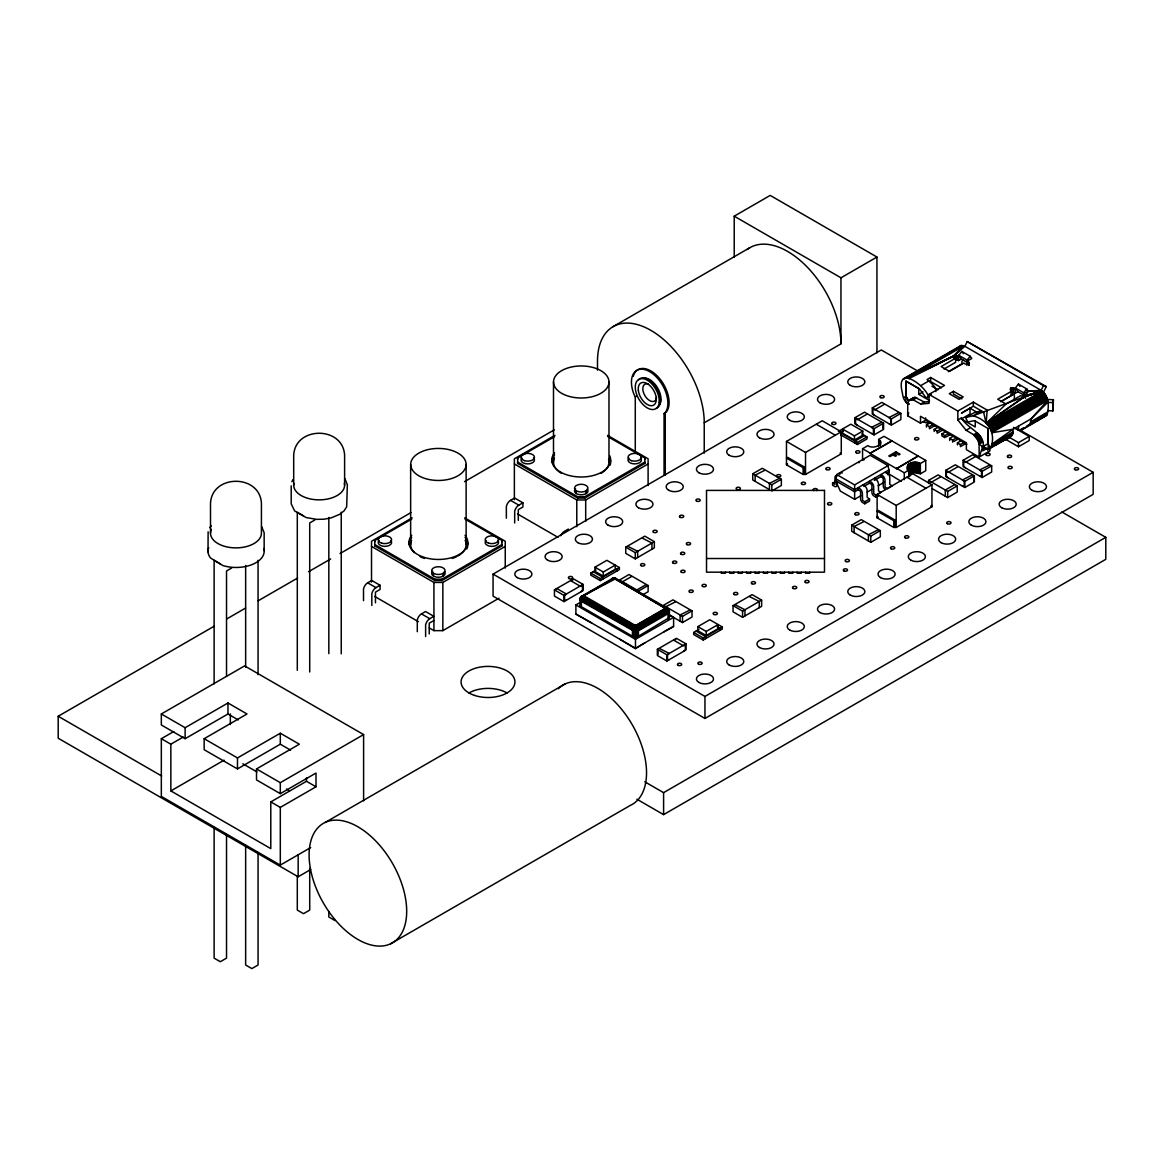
<?xml version="1.0" encoding="UTF-8"?>
<svg xmlns="http://www.w3.org/2000/svg" width="1164" height="1164" viewBox="0 0 1164 1164"><rect width="100%" height="100%" fill="white"/><g stroke="black" fill="none" stroke-linecap="round" stroke-linejoin="round"><path stroke-width="1.5" d="M615.974 578.537L581.578 596.666L580.749 598.296L634.511 629.331L638.09 628.778L667.787 611.638L668.864 609.936L665.168 608.365L634.947 625.868L632.489 630.131L632.445 636.213L633.667 636.708L638.498 636.213L669.431 617.531M374.793 545.901L374.793 544.548L434.827 579.192L441.942 579.192L501.975 544.534L501.975 545.887L441.942 580.545L434.827 580.545L374.793 545.901L374.793 540.431L411.75 519.1M517.645 463.418L517.645 462.064L577.664 496.722L584.779 496.722L644.827 462.064L644.827 463.418L584.779 498.076L577.664 498.076L517.645 463.418L517.645 457.961L554.588 436.631M926.617 419.651L920.491 423.187L907.673 415.795L907.76 402.962L908.924 400.372L914.831 397.346L924.318 402.017L929.352 401.565M613.661 579.308L613.835 578.072L666.375 609.063L668.631 612.657L668.674 618.739M208.123 531.817L208.021 551.852M959.034 347.061L961.028 345.519L964.883 346.305L1041.14 390.333C1049.084 395.542 1049.666 407.778 1046.451 415.679L1021.235 430.243L1018.413 429.953L1018.616 426.039M611.566 580.312C611.406 575.292 619.874 581.636 615.596 578.363M991.612 445.434C995.496 430.884 986.883 419.913 973.148 415.752L965.654 417.483L967.706 422.052L974.428 420.626L988.12 428.512L988.149 449.479L990.433 448.024L991.612 445.434L1012.942 433.11L1013.029 429.269L1031.129 418.822L1047.702 402.38L1052.94 402.657L1053.405 399.747L1047.324 399.427M1029.878 425.253L1031.129 418.822L1047.615 400.46L991.612 432.79L1013.029 429.269L991.684 444.299L1013.029 431.975M638.498 636.213L638.323 629.462L635.471 625.519L584.328 595.983L582.073 595.895L580.196 598.849M580.821 598.063L582 595.895L584.328 595.983L581.476 599.926L581.302 606.677L632.445 636.213M580.443 598.442L581.36 596.434L584.328 595.983L581.025 599.62L581.302 606.677M667.118 608.059L665.168 608.365C667.699 608.03 671.235 611.886 668.194 613.617L638.498 630.757L634.365 631.397L581.302 601.235C578.523 599.547 582.073 596.055 584.328 595.983L581.665 596.39L581.156 597.729L634.089 628.487L637.799 628.109L668.34 610.111L667.67 608.525L665.168 608.365L668.02 612.308L668.194 619.059M581.36 596.434L580.196 600.129M580.632 597.554L580.065 599.271L580.749 597.176M1047.702 410.63L1052.94 410.907L1053.405 399.747M965.654 417.483L974.326 412.623L981.485 410.936L973.148 415.752L1024.931 396.589L1025.586 395.324L1023.563 393.941L1028.365 391.177L1041.14 390.333L1043.482 385.619L1046.276 386.579L1042.871 393.461M667.496 608.277L669.431 611.653L667.86 608.539L615.538 578.435L612.322 579.032L613.835 578.072M958.409 348.953L958.641 347.934M1001.302 440.719C1005.711 440.501 1011.72 437.635 1012.942 433.11M612.439 578.363L611.609 579.73M860.909 495.704L854.638 499.327L840.335 491.077L835.577 480.761L836.712 474.563L870.134 455.269L888.059 465.615L889.209 471.813L887.841 474.752M666.201 607.986L666.201 609.179L635.093 626.538L583.295 596.797L583.295 595.604M669.184 610.867L638.323 629.462L634.438 630.059L581.476 599.926L580.312 598.078M669.373 611.478L638.454 630.131L634.38 630.757L580.501 599.911L580.312 598.485L582.189 596.565L613.501 578.595L615.727 579.032L612.977 578.901M908.793 474.417L914.337 472.555L920.36 473.821L925.729 470.736L925.729 460.406L920.36 463.505C915.326 460.478 904.923 462.588 907.454 470.431M907.673 415.795L908.691 412.813M908.429 403.457L905.898 401.987L905.883 381.05L919.575 388.965L926.297 398.132L928.348 395.935C923.518 383.873 895.291 364.536 902.318 392.69C902.813 396.691 904.268 402.424 908.531 403.748M911.572 399.878L913.173 397.782M1046.276 386.579L967.211 341.576L964.883 346.305L953.68 356.009L955.644 358.163L955.644 362.295L944.004 369.017M291.888 481.692L292.935 479.655M615.058 578.901L614.738 578.13L612.075 578.537M580.254 598.252L581.345 597.161M209.753 527.685L211.251 525.75M968.303 363.008L961.348 358.992L958.743 355.282L961.842 351.426L970.179 356.242L971.765 358.497L966.964 361.262L966.964 365.394M967.633 360.884L967.08 360.098L970.179 356.242M1023.52 394.887L1017.962 391.686L1015.343 387.961L1018.442 384.105L1026.779 388.922L1028.365 391.177L1042.173 391.017L986.155 423.361L983.58 412.143M1024.233 393.563L1023.694 392.777L1026.779 388.922M935.871 391.57C937.093 387.103 929.861 382.185 927.097 379.537L930.676 377.471L944.499 385.444L929.003 394.392L929.003 403.341L920.753 404.068L913.202 399.805L909.593 399.849M954.567 358.148L954.567 355.398L963.85 345.795L907.847 378.14L953.578 356.199L908.866 378.635M953.68 356.009L907.847 378.14L953.825 355.82L963.85 345.795L954.276 355.515L954.276 358.265M963.85 345.795L954.029 355.66L954.029 358.41M580.967 596.826L582.073 595.895L582.378 597.932L634.758 627.876L637.421 627.454L667.83 609.601L667.423 608.277L665.168 608.365L668.34 610.111L669.3 612.511M580.676 597.307L613.835 578.479M582.567 595.75L582.815 597.336L634.918 627.178L666.681 609.718L666.928 608.132M1025.586 389.576L1028.365 391.177L1025.659 395.513L1042.173 391.017L1024.64 396.706L986.155 423.361L1024.335 396.793L1020.595 395.658L1006.045 404.053L986.155 423.361L987.159 410.077L973.337 402.104L957.841 411.038L929.003 394.392M664.062 474.97L664.062 413.613L665.459 412.318A25.783 14.885 60 0 0 649.672 371.636A25.783 14.885 60 0 0 633.885 394.087L635.282 396.997L635.282 452.942M664.062 413.613L666.652 411.634A25.783 14.885 60 0 0 657.849 376.569A25.783 14.885 60 0 0 633.26 376.379M1015.896 388.747L1015.226 389.125C1013.582 386.113 1006.933 389.227 1012.244 390.842L997.708 399.237L1006.045 404.053M903.57 397.87L905.883 396.182L905.941 381.152L918.76 388.543L918.76 394.32L929.498 400.532M581.287 596.506L612.802 578.304M583.804 595.735L580.676 599.271L580.821 606.342M443.12 573.343L444.037 572.703A6.722 3.885 0 0 0 439.876 566.824A6.722 3.885 0 0 0 431.713 571.102A6.722 3.885 0 0 0 441.462 574.056L443.12 573.343L443.12 576.093L441.462 576.82A6.722 3.885 0 0 1 433.415 575.976A6.722 3.885 0 0 1 432.732 571.262M443.12 576.093L444.037 575.467A6.722 3.885 0 0 0 444.372 571.582M585.958 490.873L586.889 490.233A6.722 3.885 0 0 0 582.713 484.355A6.722 3.885 0 0 0 574.565 488.633A6.722 3.885 0 0 0 584.313 491.586L585.958 490.873L585.958 493.623L584.313 494.351A6.722 3.885 0 0 1 576.253 493.507A6.722 3.885 0 0 1 575.583 488.793M585.958 493.623L586.889 492.998A6.722 3.885 0 0 0 587.209 489.113M995.511 445.23L1011.763 435.7L987.669 449.755M928.348 395.935L931.36 394.189M926.297 398.132L929.309 396.386M934.823 425.631L929.425 428.759L929.425 426.693L933.004 424.627M942.564 430.113L937.166 433.226L937.166 431.175L940.745 429.109M946.259 436.922L950.319 434.579M954.014 441.389L958.059 439.046M965.8 443.528L960.402 446.656L960.402 444.59L963.981 442.524M734.222 257.244L734.222 216.184L770.204 195.407L876.943 257.04L876.943 352.808M613.137 326.618L749.863 247.685M231.694 567.988L226.529 570.971L226.529 676.4M314.877 519.959L309.711 522.942L309.711 671.992M310.686 869.537L298.159 876.783L58.2 738.238L58.2 716.253L214.103 626.247M226.704 618.972L245.604 608.059M258.204 600.784L297.577 578.057M308.591 571.699L330.649 558.967M340.092 553.511L410.965 512.596M464.509 481.678L554.268 429.851M412.085 517.849L371.52 541.26L371.52 582.116M554.937 435.365L514.372 458.791L514.372 499.647M734.222 216.184L840.961 277.803L876.943 257.04M635.282 396.997L636.475 396.298M363.517 600.668L363.517 588.955A6.213 3.594 -60 0 1 367.664 582.829L371.752 580.472L380.075 585.274L380.075 589.464L375.463 592.127L375.463 602.821M506.355 518.198L506.355 506.486A6.213 3.594 -60 0 1 510.516 500.36L514.59 498.003L522.912 502.804L522.912 506.995L518.3 509.657L518.3 520.352M371.825 605.469L371.825 593.756A6.213 3.594 -60 0 1 375.987 587.631L380.075 585.274M514.677 523L514.677 511.287A6.213 3.594 -60 0 1 518.838 505.161L522.912 502.804M238.213 719.89L227.969 713.983L185.134 738.703L161.33 724.968L161.33 713.983L244.615 665.895L363.605 734.586L363.605 800.89M704.235 453.145L704.235 422.794L840.961 343.86L840.961 277.803M310.686 847.567L280.306 865.099L161.33 796.409L161.33 738.703L173.756 731.545M161.33 713.983L185.134 727.718L227.969 702.983L247.001 713.983L204.166 738.703L204.166 749.703L237.485 768.938L280.306 744.203L290.563 750.125M371.52 546.411L433.925 582.437L442.844 582.437L505.249 546.411M514.372 463.941L576.777 499.967L585.696 499.967L648.101 463.941M161.33 738.703L170.846 744.203L183.272 737.03M417.294 631.717L417.294 620.005A6.213 3.594 -60 0 1 421.455 613.879L425.544 611.522L433.852 616.338L429.778 618.695A6.213 3.594 -60 0 0 425.617 624.806L425.617 636.519M568.381 529.053L564.307 531.41A6.213 3.594 -60 0 0 560.728 535.731M1020.974 430.622L1093.171 472.308L1093.171 494.322L704.962 718.45L493.07 596.128L493.07 574.114L881.279 349.971L917.378 370.821M433.852 620.514L429.24 623.191L429.24 633.885M429.254 627.934L433.925 630.641L442.844 630.641L499.007 598.209M170.846 744.203L170.846 790.909L224.085 760.179M204.166 738.703L237.485 757.939L280.306 733.218L299.352 744.203L256.517 768.938L256.517 779.924L280.306 793.659L316.011 773.056L316.011 786.791L280.306 807.394L270.79 801.909L270.79 848.614L170.846 790.909M786.471 441.418L822.221 420.771L841.281 431.786L841.281 453.8L805.532 474.446L803.145 474.446L786.471 464.814L786.471 441.418L805.532 452.432L841.281 431.786M903.57 378.693L961.028 345.519M903.031 379.391L961.901 345.402M906.843 377.834L962.846 345.504M625.737 547.167L644.812 536.153L654.343 541.653L654.343 547.851L635.268 558.866L625.737 553.351L625.737 547.167L635.268 552.667L654.343 541.653M752.744 473.777L762.289 468.277L781.35 479.277L781.35 485.475L771.819 490.975L771.819 484.791L752.744 473.777L752.744 479.975L769.433 489.608L769.433 483.409L778.963 478.593M955.644 358.163L941.109 366.558L949.446 371.374L963.981 362.979C965.625 365.991 972.289 362.877 966.964 361.262M954.567 355.398L959.296 356.068M554.442 589.886L573.517 578.886L583.048 584.386L583.048 590.585L563.987 601.584L554.442 596.084L554.442 589.886L563.987 595.401L583.048 584.386M555.039 590.235L556.828 588.518L566.373 594.018L564.584 595.735L564.584 600.551L566.373 600.217M572.921 579.919L571.131 580.952L580.661 586.452L582.451 585.419L582.451 590.235L580.661 591.952M594.949 567.203L603.287 572.019L615.203 565.137L615.203 569.269L603.287 576.136L594.949 571.32L594.949 567.203L606.866 560.321L619.379 567.537L619.379 569.603L600.304 580.618L590.774 575.118L590.774 573.052L596.012 570.025M854.958 417.701L864.503 412.187L883.563 423.201L883.563 429.4L874.033 434.899L854.958 423.885L854.958 417.701L874.033 428.701L883.563 423.201M872.287 407.88L881.817 402.38L900.878 413.38L900.878 419.578L891.348 425.078L872.287 414.064L872.287 407.88L891.348 418.88L900.878 413.38M955.208 355.253L955.208 359.385L958.627 360.578L961.348 358.992M838.342 431.422L850.855 424.205L862.771 431.073L862.771 435.205L854.434 440.021L842.518 433.139L842.518 429.021L854.434 435.889L862.771 431.073M963.574 360.127L961.901 361.087L961.901 363.837L948.34 371.665M920.855 385.56L929.192 380.744M843.449 431.233L840.728 432.804L857.402 442.436L866.947 436.922L866.947 438.988L857.402 444.502L840.728 434.856M786.471 464.814L787.65 464.13L786.471 463.432M918.76 394.32L923.052 391.846M590.774 573.052L600.304 578.552L619.379 567.537M908.924 400.372L913.958 397.462M908.386 401.071L914.831 397.346M912.198 399.514L915.777 397.448M913.202 399.805L916.781 397.753M771.819 484.791L781.35 479.277M804.339 467.011L787.65 457.379L786.471 458.063L803.145 467.71L804.339 467.011L804.339 473.763M864.561 435.554L855.031 441.054L855.031 443.12M920.753 404.068L924.318 402.017M591.676 622.987L575.889 614.228L575.889 604.931L580.458 602.283M953.432 391.293L949.271 393.708L959.034 399.339L963.21 396.939L953.432 391.293L953.432 394.043L961.813 398.888M256.517 768.938L280.306 782.674L363.605 734.586M862.568 459.038L862.568 448.707L867.937 445.623C872.112 449.45 885.629 445.055 878.66 439.425L884.014 436.325L925.729 460.406M862.568 448.707L870.308 453.189L891.769 440.807M870.308 453.189L891.769 441.141M270.79 801.909L306.481 781.291L316.011 786.791M648.13 585.521L638.6 591.021L619.524 580.021L629.069 574.507L648.13 585.521L648.13 591.719L642.688 594.862M926.442 427.043L926.442 424.976L930.021 422.91M836.771 481.954L836.771 485.228A2.954 1.702 60 0 1 834.675 486.436L832.595 485.228L832.595 483.162L834.981 481.78M984.089 412.434L973.337 406.221L961.42 413.176L970.005 408.215L977.687 412.653M934.183 431.509L934.183 429.443L937.762 427.377M989.909 448.125L989.909 450.875L979.171 457.074L979.099 444.139L977.92 440.21L973.642 434.71L966.105 430.258L957.841 419.986L961.42 417.92C968.695 430.331 987.247 433.081 982.751 450.875L987.043 448.402M961.42 417.92L961.42 418.953L970.005 414.006L970.005 408.215M948.485 433.575L944.921 435.642L944.921 437.708L941.938 435.991L941.938 433.925L945.517 431.859M836.712 474.563L854.638 484.908L888.059 465.615M1000.618 401.696L1012.244 394.974L1012.156 387.918M1012.156 392.035L1015.226 393.257L1017.962 391.686M1002.073 400.925L1014.339 393.839L1014.339 400.445M889.209 469.747L854.638 489.695L835.577 478.695M862.99 484.879L864.561 485.825A4.22 2.43 60 0 1 867.136 490.262L867.165 497.363L869.537 498.992L869.537 501.058L864.779 503.808L862.684 502.601A2.954 1.702 60 0 1 860.603 498.992L860.603 492.445A1.688 0.975 60 0 0 859.41 490.393L858.217 489.695L854.638 491.761L835.577 480.761M863.877 486.436L869.537 483.162L870.73 483.846A1.688 0.975 60 0 1 871.923 485.912L871.923 492.445A2.954 1.702 60 0 0 874.004 496.068L876.099 497.261L878.471 495.893M874.309 480.412L881.759 476.105M886.226 473.53L889.209 471.813M917.989 456.288L896.527 468.67L917.989 455.939M949.679 440.458L949.679 438.392L953.258 436.325M966.105 430.258L969.67 428.192M949.679 438.392L952.661 440.108L956.241 438.042M665.808 606.735L675.338 601.919M867.18 492.096L871.894 489.375M878.165 485.752L884.436 482.129M987.159 424.205L1043.177 391.875M896.527 468.321L904.283 472.788L909.637 469.703L907.454 466.982M957.434 444.924L957.434 442.858L960.998 440.807M988.105 425.209L1044.123 392.879M973.642 434.71L977.222 432.644M988.993 426.344L1044.996 393.999M974.646 435.569L978.226 433.503M989.764 427.566L1045.781 395.222M975.592 436.573L979.171 434.507M990.433 428.847L1046.451 396.517M877.118 494.438L912.867 473.792L931.942 484.806L931.942 506.82L896.193 527.452L893.807 527.452L877.118 517.82L877.118 494.438L896.193 505.438L931.942 484.806M858.217 489.695L858.217 487.629L859.803 488.574A4.22 2.43 60 0 1 862.364 493.027L862.611 500.476L864.779 501.742L869.537 498.992M869.537 483.162L869.537 481.096L871.123 482.042A4.22 2.43 60 0 1 873.684 486.479L873.742 493.623L876.099 495.209L880.857 492.445L878.5 490.873L878.456 483.729A4.22 2.43 60 0 0 875.881 479.277L874.309 478.346M976.48 437.693L980.044 435.627M990.971 430.171L1046.989 397.841M977.251 438.915L980.83 436.849M991.364 431.495L1047.382 399.165M977.92 440.21L981.499 438.144M575.889 604.931L635.471 639.327L673.607 617.313L673.607 626.61L664.077 631.761M978.458 441.534L982.038 439.468M978.851 442.858L982.431 440.792M982.678 442.087L979.099 444.139L982.751 446.656L979.171 457.074L966.367 449.682L966.367 442.8L920.491 416.305L920.491 423.187M325.251 822.424L565.122 683.937M692.027 610.867L672.952 599.853L663.422 605.353L682.482 616.367L692.027 610.867L692.027 617.051L682.482 622.551L668.66 614.577M982.009 447.078L988.12 443.659L988.061 428.556M983.216 446.481L988.265 449.406L990.433 448.024L988.12 443.659M673.607 626.261L635.471 648.275L575.889 613.879M619.684 639.167L635.471 648.624L645.002 642.775M945.779 470.3L955.309 464.8L974.37 475.814L974.37 481.998L964.84 487.498L945.779 476.498L945.779 470.3L964.84 481.314L974.37 475.814M963.094 460.304L972.624 454.804L991.684 465.804L991.684 472.002L982.154 477.502L963.094 466.502L963.094 460.304L982.154 471.318L991.684 465.804M928.61 483.482L928.61 480.383L938.14 474.883L957.215 485.897L957.215 492.081L947.685 497.595L932.422 488.778M851.728 525.124L861.258 519.624L880.319 530.624L880.319 536.822L870.788 542.322L851.728 531.322L851.728 525.124L870.788 536.138L880.319 530.624M1031.129 421.528L1047.702 411.954M1031.057 422.663L1047.615 413.089M991.364 446.452L1012.695 434.128M1020.915 429.385L1023.927 427.654M1026.939 425.908L1029.951 424.176M1030.809 423.681L1047.382 414.108M990.695 447.485L1012.302 435.001M1021.876 429.487L1046.989 414.981M877.118 517.82L878.311 517.136L877.118 516.452M657.369 649.308L676.429 638.294L685.974 643.808L685.974 649.992L666.899 661.007L657.369 655.507L657.369 649.308L666.899 654.808L685.974 643.808M733.044 605.615L752.104 594.615L761.634 600.115L761.634 606.313L742.574 617.313L733.044 611.813L733.044 605.615L742.574 611.129L761.634 600.115M675.833 639.327L674.043 640.36L683.588 645.875L685.378 644.841L685.378 649.658L683.588 651.374M697.862 626.61L706.199 631.426L718.115 624.559L718.115 628.676L706.199 635.559L697.862 630.743L697.862 626.61L709.778 619.743L722.291 626.96L722.291 629.026L703.216 640.04L693.686 634.526L693.686 632.459L698.938 629.433M1009.072 437.184L1018.5 442.626L1029.223 436.427L1013.524 427.348M1004.357 438.595L1018.5 446.758L1029.223 440.559L1029.223 436.427M954.829 484.515L945.299 490.029L945.299 496.213M895 520.032L878.311 510.399L877.118 511.083L893.807 520.715L895 520.032L895 526.768M928.61 480.383L947.685 491.397L957.215 485.897M931.942 505.438L930.749 506.136L931.942 506.82M693.686 632.459L703.216 637.974L722.291 626.96M493.07 574.114L704.962 696.436L1093.171 472.308M390.537 943.829A68.982 39.823 60 0 0 372.975 838.255A68.982 39.823 60 0 0 310.177 867.296A68.982 39.823 60 0 0 390.537 943.829L630.393 805.357A68.982 39.823 60 0 0 630.393 721.636A68.982 39.823 60 0 0 558.298 688.753M644.725 781.757L663.596 792.64L1105.8 537.346L1105.8 559.317L663.596 814.625L636.868 799.202M611.406 579.075L616.644 579.075M991.568 447.369L992.354 447.049M612.148 578.537L614.257 578.072L614.388 579.308M1024.931 396.589L1042.173 391.017L1025.673 395.716M1025.178 396.458L1042.173 391.017L1025.63 395.92M1025.382 396.284L1042.173 391.017L1025.528 396.109M582.873 596.274L635.282 625.985L665.895 608.539L614.214 578.479M612.642 578.377L613.646 578.232M1036.935 420.786L1037.808 420.67M706.519 558.516L824.49 558.516M613.894 578.217L615.902 578.537M613.704 578.45L614.447 578.537M614.636 578.29L669.053 610.067M1015.503 428.352L1018.413 429.953M967.211 341.576L1043.482 385.619M958.743 355.282L967.08 360.098M1015.343 387.961L1023.694 392.777M941.429 387.801L930.676 381.588L930.676 377.471M931.942 386.244L938.097 389.794M961.42 418.953L975.243 426.941L975.243 421.15M906.232 402.424L908.764 403.879M987.945 449.595L982.605 446.831L987.785 449.682M906.611 402.817L909.128 404.272M966.877 444.197L925.671 420.408L925.671 417.861M926.442 424.976L929.425 426.693M934.183 429.443L937.166 431.175M941.938 433.925L944.921 435.642M957.434 442.858L960.402 444.59M1061.859 511.971L1105.8 537.346M861.695 433.896L866.947 436.922M870.308 453.524L896.527 468.67M816.255 424.22L835.33 435.234M906.916 477.225L925.977 488.24M885.629 471.813L887.215 472.744A4.22 2.43 60 0 1 889.776 477.196L889.82 484.34L892.177 485.912L887.419 488.662L885.062 487.09L885.004 479.946A4.22 2.43 60 0 0 882.443 475.494L880.857 474.563L880.857 476.629L882.05 477.313A1.688 0.975 60 0 1 883.243 479.379L883.243 485.912A2.954 1.702 60 0 0 885.324 489.52M887.274 472.962L901.183 481.329M840.088 453.116L841.281 453.8M832.595 483.162L834.952 484.311L834.995 477.225A4.22 2.43 60 0 1 837.571 475.741M607.535 435.365L648.101 458.791L648.101 485.563M607.87 436.631L644.812 457.961L644.827 463.418M510.516 500.36L518.838 505.161M717.184 626.77L719.905 628.342L719.905 630.408M517.485 513.935L558.051 537.361M668.907 614.607L673.607 617.313M593.16 571.669L602.69 577.169L602.69 579.236M696.072 631.092L705.602 636.592L705.602 638.658M464.683 517.849L505.249 541.26L505.249 568.047M465.033 519.1L501.975 540.431L501.975 545.887M303.513 515.899L297.3 512.32L297.3 670.348M367.664 582.829L375.987 587.631M421.455 613.879L429.778 618.695M374.648 596.419L418.327 621.634M220.316 563.929L214.118 560.35L214.118 683.865M242.84 763.788L256.895 771.892M286.562 789.032L289.676 790.822M58.2 716.253L161.709 776.024M335.043 920.564L328.83 916.985L328.83 911.528M1010.527 393.97L1012.244 394.974M667.423 608.277L669.3 611.231L668.151 609.543M666.681 607.972L668.674 610.445M668.674 615.902L669.431 617.095M1018.442 384.105L1020.028 386.361M961.842 351.426L963.414 353.681M344.806 478.535L347.352 484.69L346.668 506.82L344.108 510.792L339.873 514.241L330.998 517.951L323.985 519.202L316.652 519.362L306.161 517.558L294.623 510.909L291.204 503.823L291.204 485.912M261.609 526.564L264.155 532.719L264.155 550.645M580.065 605.149L580.443 605.978M668.864 609.936L669.053 618.36M908.415 400.547L905.883 396.182L908.604 400.78M669.053 610.824L667.83 608.772L665.168 608.365L668.151 610.416L669.053 612.919M1052.94 402.657L1052.94 410.907M1025.455 395.134L1025.586 398.073M1025.28 394.96L1025.28 397.71M1023.563 393.941L1023.563 398.073M1018.5 442.626L1018.5 446.758M1015.226 389.125L1015.226 393.257M1013.466 388.136L1013.466 392.268M1013.175 388.034L1013.175 392.166M1012.855 387.961L1012.855 392.093M1012.505 387.918L1012.505 392.05M1011.822 387.932L1011.822 392.064M1011.487 387.99L1011.487 392.123M1011.167 388.078L1011.167 392.21M1010.89 388.194L1010.89 390.959M1010.643 388.339L1010.643 391.089M989.313 465.12L979.768 469.936L981.558 471.653L981.558 476.469L979.768 476.134M982.154 471.318L982.154 477.502M975.01 456.87L965.465 462.37L963.69 461.337L963.69 466.153L965.465 467.87M973.773 476.149L973.773 480.965M973.337 402.104L973.337 406.221M971.998 475.116L962.453 479.932L964.243 481.649L964.243 486.479L962.453 486.13M968.986 362.63L968.986 365.394M968.855 362.455L968.855 365.205M968.681 362.28L968.681 365.03M964.84 481.314L964.84 487.498M958.627 356.446L958.627 360.578M957.841 411.038L957.841 419.986M957.696 466.866L948.151 472.366L946.376 471.333L946.376 476.149L948.151 477.866M956.866 355.457L956.866 359.589M956.561 355.355L956.561 359.487M956.241 355.282L956.241 359.414M955.906 355.238L955.906 359.37M955.557 355.238L955.557 359.356M954.873 355.311L954.873 358.061M953.825 355.82L953.825 358.57M952.661 440.108L952.661 442.174M947.685 491.397L947.685 497.595M940.527 476.949L930.996 482.449M920.36 463.505L920.36 473.821M919.356 463.01L919.356 473.341M918.207 462.632L918.207 472.948M916.97 462.37L916.97 472.686M915.661 462.239L915.661 472.555M914.337 462.239L914.337 472.555M913.042 462.37L913.042 472.686M911.805 462.632L911.805 472.948M910.655 463.01L910.655 473.341M909.637 463.505L909.637 476.585M908.793 464.087L908.793 475.989M908.124 464.756L908.124 469.907M907.673 465.469L907.673 468.903M904.283 472.788L904.283 479.67M898.492 412.696L888.961 417.512L890.751 419.229L890.751 424.045L888.961 423.696M896.193 505.438L896.193 527.452M893.807 520.715L893.807 527.452M891.348 418.88L891.348 425.078M884.204 404.432L874.659 409.946L872.869 408.913L872.869 413.729L874.659 415.446M882.967 423.551L882.967 428.367M881.177 422.517L871.647 427.334L873.437 429.05L873.437 433.866L871.647 433.517M880.624 441.389L880.624 444.823M880.173 440.676L880.173 445.827M879.504 440.007L879.504 445.172M878.66 439.425L878.66 446.307M877.947 529.94L868.402 534.756L868.402 540.954M876.099 495.209L876.099 497.261M874.033 428.701L874.033 434.899M870.788 536.138L870.788 542.322M866.874 414.253L857.344 419.768L855.555 418.734L855.555 423.551L857.344 425.267M864.779 501.742L864.779 503.808M863.644 521.69L854.1 526.506L854.1 532.69M857.402 442.436L857.402 444.502M854.638 484.908L854.638 499.327M854.434 435.889L854.434 440.021M809.737 572.179L809.737 573.212L805.532 573.212L805.532 572.179M805.532 452.432L805.532 474.446M803.145 467.71L803.145 474.446M801.312 572.179L801.312 573.212L797.107 573.212L797.107 572.179M792.888 572.179L792.888 573.212L788.683 573.212L788.683 572.179M784.463 572.179L784.463 573.212L780.244 573.212L780.244 572.179M776.039 572.179L776.039 573.212L771.819 573.212L771.819 572.179M767.614 572.179L767.614 573.212L763.395 573.212L763.395 572.179M764.675 470.343L755.13 475.159L755.13 481.343M759.175 572.179L759.175 573.212L754.97 573.212L754.97 572.179M759.263 607.681L759.263 601.497L749.718 596.681M750.751 572.179L750.751 573.212L746.546 573.212L746.546 572.179M744.96 615.945L744.96 609.747L735.43 604.931M742.574 611.129L742.574 617.313M742.326 572.179L742.326 573.212L738.122 573.212L738.122 572.179M733.902 572.179L733.902 573.212L729.683 573.212L729.683 572.179M725.478 572.179L725.478 573.212L721.258 573.212L721.258 572.179M706.199 631.426L706.199 635.559M704.962 696.436L704.962 718.45M703.216 637.974L703.216 640.04M689.641 610.169L680.111 614.985L680.111 621.183M682.482 616.367L682.482 622.551M669.373 611.042L669.3 617.953M669.285 659.624L667.496 659.973L667.496 655.157L669.285 653.441L659.755 648.624M666.899 654.808L666.899 661.007M665.27 412.929L665.27 475.29M663.596 792.64L663.596 814.625M657.966 649.658L657.966 654.474M651.956 549.233L651.956 543.035L642.426 538.219M645.744 584.837L636.213 590.337M644.812 457.961L644.812 459.314M637.93 636.49L637.785 629.724L635.471 625.519L633.172 629.724L633.012 636.49M637.654 557.483L637.654 551.285L628.124 546.469M637.29 636.708C638.556 623.104 632.387 623.104 633.667 636.708M636.577 636.854L635.471 625.519L634.365 636.854M635.85 636.926L635.471 625.519L635.108 636.926M635.268 552.667L635.268 558.866M635.471 639.327L635.471 648.624M631.441 576.573L621.911 582.087M616.993 568.92L616.993 570.986M608.976 381.981A27.732 16.02 0 0 1 567.363 395.847A27.732 16.02 0 0 1 567.363 368.115A27.732 16.02 0 0 1 608.976 381.981L608.976 462.108M603.287 572.019L603.287 576.136M600.304 578.552L600.304 580.618M597.496 370.108L597.496 361.175A75.471 43.577 60 0 1 650.865 330.358A75.471 43.577 60 0 1 704.235 422.794M585.696 499.967L585.696 521.385M584.779 496.722L584.779 498.076M580.123 598.66L580.196 605.571M577.664 496.722L577.664 498.076M576.777 499.967L576.777 526.739M576.253 490.757L576.253 493.507M563.987 595.401L563.987 601.584M553.497 381.981L553.497 462.108M517.645 457.961L517.645 459.314M501.975 540.431L501.975 541.784M466.124 464.451A27.732 16.02 0 0 1 424.525 478.317A27.732 16.02 0 0 1 424.525 450.584A27.732 16.02 0 0 1 466.124 464.451L466.124 544.577M442.844 582.437L442.844 630.641M441.942 579.192L441.942 580.545M434.827 579.192L434.827 580.545M433.925 582.437L433.925 630.641M433.415 573.226L433.415 575.976M410.645 464.451L410.645 544.577M374.793 540.431L374.793 541.784M344.602 485.155L344.602 457.918C346.086 425.049 292.222 425.049 293.692 457.918L293.692 485.155M341.241 512.262L341.241 653.819M328.83 517.456L328.83 653.659M309.711 868.286L309.711 910.103L303.513 913.682L297.3 910.103L297.3 875.59M306.481 777.858L306.481 781.291M298.159 854.798L298.159 876.783M280.306 733.218L280.306 744.203M280.306 782.674L280.306 793.659M280.306 807.394L280.306 865.099M258.059 560.291L258.059 674.625M258.059 852.485L258.059 965.014L251.846 968.594L245.648 965.014L245.648 845.151M245.648 565.486L245.648 667.176M237.485 757.939L237.485 768.938M230.341 713.896L230.341 724.561M227.969 702.983L227.969 713.983M226.529 834.53L226.529 958.132L220.316 961.711L214.118 958.132L214.118 827.357M210.509 533.185L210.509 505.947C209.025 473.079 262.889 473.079 261.42 505.947L261.42 533.185A25.463 14.696 0 0 1 232.64 547.749A25.463 14.696 0 0 1 211.368 529.373M185.134 727.718L185.134 738.703M263.777 548.535A28.096 16.223 0 0 1 252.559 564.38A28.096 16.223 0 0 1 222.964 565.588L210.553 558.007A28.096 16.223 0 0 1 208.705 547.647M344.384 483.235A25.463 14.696 0 0 1 319.154 499.851A25.463 14.696 0 0 1 293.91 483.235M930.385 422.881A7.159 4.132 0 0 1 923.459 421.804M813.752 490.641A2.139 1.237 0 0 1 813.752 488.895A2.139 1.237 0 0 1 816.779 488.895A2.139 1.237 0 0 1 816.779 490.641M839.768 474.476A4.22 2.43 60 0 1 839.841 474.068M840.364 473.166A4.22 2.43 60 0 1 842.343 472.991M862.786 460.333A4.22 2.43 60 0 1 864.226 459.707M858.494 462.646A4.22 2.43 60 0 1 859.454 462.457M390.726 540.547A6.722 3.885 0 0 1 384.891 546.367A6.722 3.885 0 0 1 379.071 540.547M465.047 535.309A29.42 16.98 0 0 1 438.392 559.462A29.42 16.98 0 0 1 411.721 535.309M497.697 540.547A6.722 3.885 0 0 1 491.877 546.367A6.722 3.885 0 0 1 486.057 540.547M465.047 537.404A29.42 16.98 0 0 1 466.808 548.971M408.971 544.577A29.42 16.98 0 0 1 411.721 537.404M465.178 540.431A27.732 16.02 0 0 1 458.005 555.912M456.681 556.625A27.732 16.02 0 0 1 452.258 558.444M424.525 558.444A27.732 16.02 0 0 1 420.088 556.625M414.369 552.594A27.732 16.02 0 0 1 411.59 540.431M533.563 458.078A6.722 3.885 0 0 1 527.743 463.898A6.722 3.885 0 0 1 521.923 458.078M609.645 455.619A29.42 16.98 0 0 1 578.668 476.934A29.42 16.98 0 0 1 554.573 452.825M640.549 458.078A6.722 3.885 0 0 1 634.729 463.898A6.722 3.885 0 0 1 628.895 458.078M609.645 457.714A29.42 16.98 0 0 1 610.198 465.062M551.809 462.108A29.42 16.98 0 0 1 554.573 454.935M608.554 459.329A27.732 16.02 0 0 1 600.842 473.428M561.615 473.428A27.732 16.02 0 0 1 554.442 457.961M747.157 249.489A75.471 43.577 60 0 1 806.172 266.003A75.471 43.577 60 0 1 840.961 343.86M638.672 379.74A16.965 9.792 60 0 1 656.598 387.888A16.965 9.792 60 0 1 656.147 408.448M642.412 378.431A16.034 9.254 60 0 1 657.354 387.496A16.034 9.254 60 0 1 658.94 405.581M656.511 397.346A9.719 5.602 60 0 1 649.658 400.605A9.719 5.602 60 0 1 642.834 389.402A9.719 5.602 60 0 1 648.494 384.193M468.99 692.944A26.918 15.539 0 0 1 507.053 692.944M895.931 451.807L888.787 455.939L889.98 456.623L892.963 454.906L895.334 456.288L896.527 455.59L894.141 454.222L895.931 453.189L898.914 454.906L900.107 454.207L895.931 451.807M824.49 490.408L706.519 490.408L706.519 572.179L824.49 572.179L824.49 490.408M659.217 402.206L659.086 398.524A16.965 9.792 60 0 0 640.418 378.737A16.965 9.792 60 0 0 641.248 402.555A16.965 9.792 60 0 0 659.217 402.206M801.88 484.239A2.139 1.237 0 0 0 805.473 483.686A2.139 1.237 0 0 0 802.84 482.172A2.139 1.237 0 0 0 801.88 484.239M1008.577 468.379A2.139 1.237 0 0 0 1012.156 467.826A2.139 1.237 0 0 0 1009.537 466.313A2.139 1.237 0 0 0 1008.577 468.379M1007.951 457.19A2.139 1.237 0 0 0 1011.545 456.637A2.139 1.237 0 0 0 1008.912 455.124A2.139 1.237 0 0 0 1007.951 457.19M681.144 554.268A2.139 1.237 0 0 0 684.723 553.715A2.139 1.237 0 0 0 682.104 552.202A2.139 1.237 0 0 0 681.144 554.268M686.949 544.592A2.139 1.237 0 0 0 690.528 544.039A2.139 1.237 0 0 0 687.909 542.526A2.139 1.237 0 0 0 686.949 544.592M734.178 594.513A2.139 1.237 0 0 0 737.758 593.96A2.139 1.237 0 0 0 735.139 592.432A2.139 1.237 0 0 0 734.178 594.513M793.135 588.431A2.139 1.237 0 0 0 796.714 587.864A2.139 1.237 0 0 0 794.095 586.35A2.139 1.237 0 0 0 793.135 588.431M751.886 583.717A2.139 1.237 0 0 0 755.465 583.164A2.139 1.237 0 0 0 752.846 581.651A2.139 1.237 0 0 0 751.886 583.717M696.552 501.087A2.139 1.237 0 0 0 700.131 500.535A2.139 1.237 0 0 0 697.512 499.021A2.139 1.237 0 0 0 696.552 501.087M678.059 665.313A2.139 1.237 0 0 0 681.638 664.76A2.139 1.237 0 0 0 679.019 663.247A2.139 1.237 0 0 0 678.059 665.313M698.516 664.091A2.139 1.237 0 0 0 702.096 663.538A2.139 1.237 0 0 0 699.477 662.025A2.139 1.237 0 0 0 698.516 664.091M736.739 489.346A2.139 1.237 0 0 0 740.333 488.793A2.139 1.237 0 0 0 737.7 487.279A2.139 1.237 0 0 0 736.739 489.346M680.082 517.282A2.139 1.237 0 0 0 683.661 516.714A2.139 1.237 0 0 0 681.042 515.201A2.139 1.237 0 0 0 680.082 517.282M891.115 548.768A2.139 1.237 0 0 0 894.709 548.215A2.139 1.237 0 0 0 892.075 546.702A2.139 1.237 0 0 0 891.115 548.768M845.777 561.485A2.139 1.237 0 0 0 849.356 560.932A2.139 1.237 0 0 0 846.737 559.418A2.139 1.237 0 0 0 845.777 561.485M855.409 514.692A2.139 1.237 0 0 0 858.988 514.139A2.139 1.237 0 0 0 856.369 512.626A2.139 1.237 0 0 0 855.409 514.692M826.44 469.587A2.139 1.237 0 0 0 830.019 469.034A2.139 1.237 0 0 0 827.4 467.521A2.139 1.237 0 0 0 826.44 469.587M1075.012 469.689A2.139 1.237 0 0 0 1078.591 469.136A2.139 1.237 0 0 0 1075.973 467.622A2.139 1.237 0 0 0 1075.012 469.689M805.459 582.495A2.139 1.237 0 0 0 809.038 581.942A2.139 1.237 0 0 0 806.419 580.429A2.139 1.237 0 0 0 805.459 582.495M713.75 614.403A2.139 1.237 0 0 0 717.33 613.85A2.139 1.237 0 0 0 714.711 612.337A2.139 1.237 0 0 0 713.75 614.403M947.38 523.684A2.139 1.237 0 0 0 950.959 523.131A2.139 1.237 0 0 0 948.34 521.618A2.139 1.237 0 0 0 947.38 523.684M832.304 424.205A2.139 1.237 0 0 0 835.898 423.652A2.139 1.237 0 0 0 833.264 422.139A2.139 1.237 0 0 0 832.304 424.205M569.021 578.537A2.139 1.237 0 0 0 572.601 577.97A2.139 1.237 0 0 0 569.982 576.456A2.139 1.237 0 0 0 569.021 578.537M641.16 565.689A2.139 1.237 0 0 0 644.74 565.137A2.139 1.237 0 0 0 642.121 563.623A2.139 1.237 0 0 0 641.16 565.689M856.34 452.811A2.139 1.237 0 0 0 859.92 452.258A2.139 1.237 0 0 0 857.301 450.744A2.139 1.237 0 0 0 856.34 452.811M689.612 592.112A2.139 1.237 0 0 0 693.191 591.559A2.139 1.237 0 0 0 690.572 590.046A2.139 1.237 0 0 0 689.612 592.112M915.195 439.628A2.139 1.237 0 0 0 918.774 439.075A2.139 1.237 0 0 0 916.155 437.562A2.139 1.237 0 0 0 915.195 439.628M880.522 397.593A2.139 1.237 0 0 0 884.102 397.04A2.139 1.237 0 0 0 881.483 395.527A2.139 1.237 0 0 0 880.522 397.593M673.127 563.1A2.139 1.237 0 0 0 676.706 562.547A2.139 1.237 0 0 0 674.087 561.033A2.139 1.237 0 0 0 673.127 563.1M681.449 572.266A2.139 1.237 0 0 0 685.029 571.713A2.139 1.237 0 0 0 682.41 570.2A2.139 1.237 0 0 0 681.449 572.266M828.157 504.652A2.139 1.237 0 0 0 831.751 504.099A2.139 1.237 0 0 0 829.117 502.586A2.139 1.237 0 0 0 828.157 504.652M986.475 455.269A2.139 1.237 0 0 0 990.055 454.717A2.139 1.237 0 0 0 987.436 453.203A2.139 1.237 0 0 0 986.475 455.269M777.159 476.716A2.139 1.237 0 0 0 780.738 476.149A2.139 1.237 0 0 0 778.119 474.636A2.139 1.237 0 0 0 777.159 476.716M653.542 532.326A2.139 1.237 0 0 0 657.122 531.773A2.139 1.237 0 0 0 654.503 530.26A2.139 1.237 0 0 0 653.542 532.326M702.634 586.438A2.139 1.237 0 0 0 706.213 585.885A2.139 1.237 0 0 0 703.594 584.372A2.139 1.237 0 0 0 702.634 586.438M843.9 570.898A2.139 1.237 0 0 0 847.479 570.345A2.139 1.237 0 0 0 844.86 568.832A2.139 1.237 0 0 0 843.9 570.898M905.214 537.797A2.139 1.237 0 0 0 908.793 537.244A2.139 1.237 0 0 0 906.174 535.731A2.139 1.237 0 0 0 905.214 537.797M1031.871 490.219A8.555 4.947 0 0 0 1046.203 488.007A8.555 4.947 0 0 0 1035.713 481.954A8.555 4.947 0 0 0 1031.871 490.219M1001.607 507.693A8.555 4.947 0 0 0 1015.925 505.482A8.555 4.947 0 0 0 1005.449 499.429A8.555 4.947 0 0 0 1001.607 507.693M971.329 525.168A8.555 4.947 0 0 0 985.661 522.956A8.555 4.947 0 0 0 975.17 516.903A8.555 4.947 0 0 0 971.329 525.168M941.065 542.657A8.555 4.947 0 0 0 955.397 540.431A8.555 4.947 0 0 0 944.906 534.378A8.555 4.947 0 0 0 941.065 542.657M910.801 560.131A8.555 4.947 0 0 0 925.118 557.905A8.555 4.947 0 0 0 914.628 551.852A8.555 4.947 0 0 0 910.801 560.131M880.522 577.606A8.555 4.947 0 0 0 894.854 575.38A8.555 4.947 0 0 0 884.364 569.327A8.555 4.947 0 0 0 880.522 577.606M850.258 595.08A8.555 4.947 0 0 0 864.576 592.869A8.555 4.947 0 0 0 854.1 586.802A8.555 4.947 0 0 0 850.258 595.08M819.994 612.555A8.555 4.947 0 0 0 834.312 610.343A8.555 4.947 0 0 0 823.821 604.291A8.555 4.947 0 0 0 819.994 612.555M789.716 630.03A8.555 4.947 0 0 0 804.048 627.818A8.555 4.947 0 0 0 793.557 621.765A8.555 4.947 0 0 0 789.716 630.03M759.452 647.504A8.555 4.947 0 0 0 773.769 645.293A8.555 4.947 0 0 0 763.293 639.24A8.555 4.947 0 0 0 759.452 647.504M729.173 664.979A8.555 4.947 0 0 0 743.505 662.767A8.555 4.947 0 0 0 733.014 656.714A8.555 4.947 0 0 0 729.173 664.979M698.909 682.453A8.555 4.947 0 0 0 713.226 680.242A8.555 4.947 0 0 0 702.75 674.189A8.555 4.947 0 0 0 698.909 682.453M517.296 577.606A8.555 4.947 0 0 0 531.613 575.38A8.555 4.947 0 0 0 521.123 569.327A8.555 4.947 0 0 0 517.296 577.606M547.56 560.131A8.555 4.947 0 0 0 561.892 557.905A8.555 4.947 0 0 0 551.401 551.852A8.555 4.947 0 0 0 547.56 560.131M577.824 542.657A8.555 4.947 0 0 0 592.156 540.431A8.555 4.947 0 0 0 581.665 534.378A8.555 4.947 0 0 0 577.824 542.657M608.103 525.168A8.555 4.947 0 0 0 622.42 522.956A8.555 4.947 0 0 0 611.944 516.903A8.555 4.947 0 0 0 608.103 525.168M638.367 507.693A8.555 4.947 0 0 0 652.698 505.482A8.555 4.947 0 0 0 642.208 499.429A8.555 4.947 0 0 0 638.367 507.693M668.645 490.219A8.555 4.947 0 0 0 682.962 488.007A8.555 4.947 0 0 0 672.472 481.954A8.555 4.947 0 0 0 668.645 490.219M698.909 472.744A8.555 4.947 0 0 0 713.226 470.532A8.555 4.947 0 0 0 702.75 464.48A8.555 4.947 0 0 0 698.909 472.744M729.173 455.269A8.555 4.947 0 0 0 743.505 453.058A8.555 4.947 0 0 0 733.014 447.005A8.555 4.947 0 0 0 729.173 455.269M759.452 437.795A8.555 4.947 0 0 0 773.769 435.583A8.555 4.947 0 0 0 763.293 429.531A8.555 4.947 0 0 0 759.452 437.795M789.716 420.32A8.555 4.947 0 0 0 804.048 418.109A8.555 4.947 0 0 0 793.557 412.041A8.555 4.947 0 0 0 789.716 420.32M819.994 402.846A8.555 4.947 0 0 0 834.312 400.62A8.555 4.947 0 0 0 823.821 394.567A8.555 4.947 0 0 0 819.994 402.846M850.258 385.371A8.555 4.947 0 0 0 864.576 383.145A8.555 4.947 0 0 0 854.1 377.092A8.555 4.947 0 0 0 850.258 385.371M381.53 543.093A6.722 3.885 0 0 0 391.628 539.732A6.722 3.885 0 0 0 381.53 536.371A6.722 3.885 0 0 0 381.53 543.093M488.516 543.093A6.722 3.885 0 0 0 498.599 539.732A6.722 3.885 0 0 0 488.516 536.371A6.722 3.885 0 0 0 488.516 543.093M524.382 460.624A6.722 3.885 0 0 0 534.465 457.263A6.722 3.885 0 0 0 524.382 453.902A6.722 3.885 0 0 0 524.382 460.624M631.368 460.624A6.722 3.885 0 0 0 641.451 457.263A6.722 3.885 0 0 0 631.368 453.902A6.722 3.885 0 0 0 631.368 460.624M638.381 390.711A12.76 7.362 60 0 0 653.048 405.407A12.76 7.362 60 0 0 650.385 386.084A12.76 7.362 60 0 0 638.381 390.711M474.563 695.417A26.918 15.539 0 0 0 514.939 681.944A26.918 15.539 0 0 0 474.563 668.485A26.918 15.539 0 0 0 474.563 695.417"/></g></svg>
